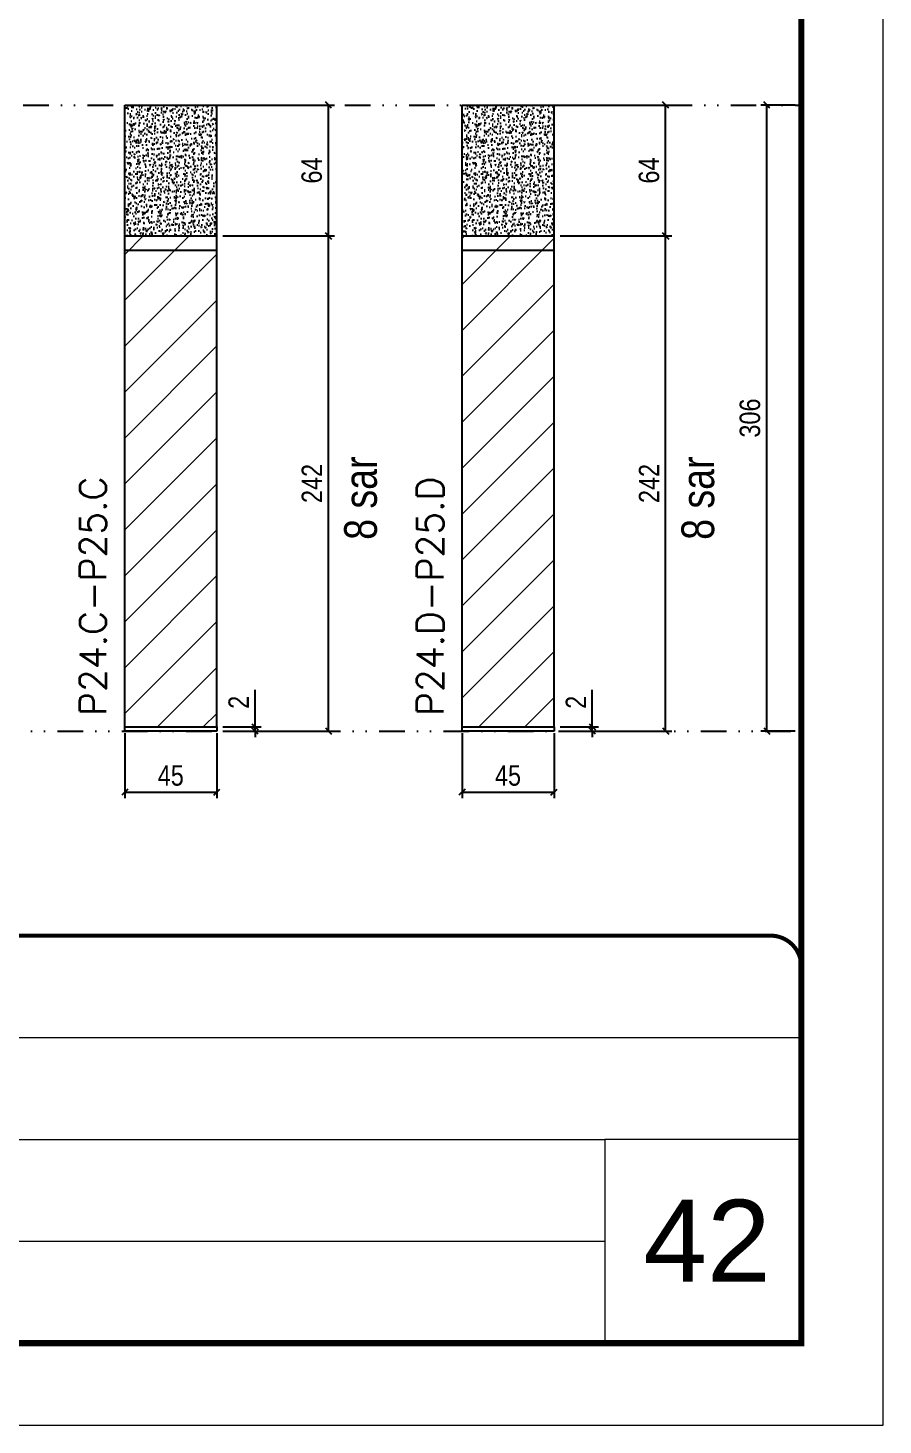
# Model space of a CAD drawing. Extents: x 14400 to 27878, y -21631 to 6985.
# Drawn here: x 17065 to 17483, y -5551 to -4868 of the extents above; entities that cross this region are included whole.
import ezdxf

# ---------------------------------------------------------------- set-up
doc = ezdxf.new("R2010")
doc.units = 0
for name, pattern in [('CONTINUO', [0]), ('DASHED', [0.75, 0.5, -0.25]), ('DIVIDE2', [0.625, 0.25, -0.125, 0, -0.125, 0, -0.125])]:
    doc.linetypes.add(name, pattern=pattern)
for name, color, linetype, lineweight in [('CARIMBO', 255, 'Continuous', 9), ('Folhas', 255, 'Continuous', 9), ('Hachura', 251, 'Continuous', 9), ('SARRAFO DE PRESSAO', 251, 'DASHED', 9), ('Texto Seção', 7, 'Continuous', 15)]:
    doc.layers.add(name, color=color, linetype=linetype, lineweight=lineweight)
for name, color, linetype in [('COTA', 241, 'Continuous'), ('NOMENCLATURA', 7, 'Continuous'), ('Nível', 160, 'Continuous'), ('Painéis', 200, 'Continuous'), ('SARR_2.2x7', 40, 'Continuous')]:
    doc.layers.add(name, color=color, linetype=linetype)
doc.styles.add('ARIAL', font='arial.ttf')
doc.styles.add('ARIAL_NARROW', font='ARIALN.TTF', dxfattribs={"height": 0.2})
doc.styles.add('COTA TECNICA', font='techl___.ttf', dxfattribs={"height": 10})
doc.styles.add('COTA TECNICA-50', font='techl___.ttf', dxfattribs={"height": 10})
doc.styles.add('REGUA-120', font='ROMANS.shx', dxfattribs={"height": 15})
doc.dimstyles.new('COTA PAINEL-50', dxfattribs={"dimtxt": 10, "dimasz": 3, "dimexe": 3, "dimexo": 3, "dimgap": 3, "dimtad": 1, "dimdec": 1, "dimzin": 12, "dimdsep": 46, "dimtxsty": 'COTA TECNICA-50', "dimblk1": 'OBLIQUE', "dimblk2": 'OBLIQUE', "dimsah": 1, "dimcen": 0.9, "dimclrd": 4, "dimclre": 4, "dimclrt": 240, "dimadec": 1, "dimazin": 3, "dimtfac": 1, "dimtdec": 1, "dimtmove": 0, "dimatfit": 3, "dimfxl": 1, "dimtolj": 1, "dimtzin": 12, "dimarcsym": 0})
doc.dimstyles.new('PAINEL', dxfattribs={"dimtxt": 10, "dimasz": 3, "dimexe": 3, "dimexo": 3, "dimgap": 3, "dimtad": 1, "dimdec": 1, "dimzin": 12, "dimdsep": 46, "dimtxsty": 'COTA TECNICA', "dimblk1": 'OBLIQUE', "dimblk2": 'OBLIQUE', "dimsah": 1, "dimcen": 0.9, "dimclrd": 4, "dimclre": 4, "dimclrt": 240, "dimadec": 1, "dimazin": 3, "dimtfac": 1, "dimtdec": 1, "dimtmove": 0, "dimatfit": 3, "dimfxl": 1, "dimtolj": 1, "dimtzin": 12, "dimarcsym": 0})

# ---------------------------------------------------------------- blocks, each defined once
blk = doc.blocks.new('9999999999')
at = {"color": 30, "linetype": 'CONTINUO'}
for p, q in [((98564.56, 34379.64), (99583.98, 34379.64)), ((98564.56, 34329.83), (99487.98, 34329.83)), ((99583.98, 34329.83), (99487.98, 34329.83)), ((99487.98, 34329.83), (99487.98, 34230.21)), ((98564.56, 34280.02), (99487.98, 34280.02))]:
    blk.add_line(p, q, dxfattribs=at)
at = {"color": 30, "linetype": 'CONTINUO', "const_width": 2}
blk.add_lwpolyline([(99583.98, 34230.21), (99583.98, 34414.45, 0.414214), (99568.98, 34429.45), (98228.98, 34429.45, 0.414214), (98213.98, 34414.45), (98213.98, 34245.21, 0.414214), (98228.98, 34230.21), (99583.98, 34230.21)], format="xyb", dxfattribs=at)
at = {"layer": 'Folhas'}
blk.add_lwpolyline([(98138.98, 34190.21), (99623.98, 34190.21), (99623.98, 35240.21), (98138.98, 35240.21)], close=True, dxfattribs=at)
at = {"layer": 'Folhas', "color": 30, "const_width": 3}
blk.add_lwpolyline([(98213.98, 34230.21), (99583.98, 34230.21), (99583.98, 35200.21), (98213.98, 35200.21)], close=True, dxfattribs=at)
blk = doc.blocks.new('_Oblique')
at = {"color": 0, "linetype": 'ByBlock', "lineweight": -2}
blk.add_line((-0.5, -0.5), (0.5, 0.5), dxfattribs=at)
blk = doc.blocks.new('*D2095')
at = {"layer": 'COTA', "color": 4, "lineweight": -2, "transparency": 16777216}
for p, q in [((17440.47, -4905.74), (17423.63, -4905.74)), ((17426.63, -5211.74), (17426.63, -4905.74)), ((17440.47, -5211.74), (17423.63, -5211.74))]:
    blk.add_line(p, q, dxfattribs=at)
at = {"layer": 'Defpoints', "color": 0, "transparency": 16777216}
for p in [(17426.63, -4905.74), (17443.47, -4905.74), (17443.47, -5211.74)]:
    blk.add_point(p, dxfattribs=at)
at = {"layer": 'COTA', "color": 4, "lineweight": -2, "transparency": 16777216, "xscale": 3, "yscale": 3, "zscale": 3}
for p, rotation in [((17426.63, -4905.74), 90), ((17426.63, -5211.74), 270)]:
    blk.add_blockref('_Oblique', p, dxfattribs=dict(at, rotation=rotation))
at = {"layer": 'COTA', "color": 240, "transparency": 16777216, "insert": (17418.41, -5058.74), "char_height": 10, "attachment_point": 5, "rotation": 90, "style": 'COTA TECNICA'}
blk.add_mtext('\\A1;306', dxfattribs=at)
blk = doc.blocks.new('*D2089')
at = {"layer": 'COTA', "color": 4, "lineweight": -2, "transparency": 16777216}
for p, q in [((17112.71, -5212.74), (17112.71, -5244.63)), ((17157.71, -5212.74), (17157.71, -5244.63)), ((17112.71, -5241.63), (17157.71, -5241.63))]:
    blk.add_line(p, q, dxfattribs=at)
at = {"layer": 'Defpoints', "color": 0, "transparency": 16777216}
for p in [(17112.71, -5209.74), (17157.71, -5209.74), (17157.71, -5241.63)]:
    blk.add_point(p, dxfattribs=at)
at = {"layer": 'COTA', "color": 4, "lineweight": -2, "transparency": 16777216, "xscale": 3, "yscale": 3, "zscale": 3, "rotation": 180}
blk.add_blockref('_Oblique', (17112.71, -5241.63), dxfattribs=at)
at = {"layer": 'COTA', "color": 4, "lineweight": -2, "transparency": 16777216, "xscale": 3, "yscale": 3, "zscale": 3}
blk.add_blockref('_Oblique', (17157.71, -5241.63), dxfattribs=at)
at = {"layer": 'COTA', "color": 240, "transparency": 16777216, "insert": (17135.21, -5233.53), "char_height": 10, "attachment_point": 5, "style": 'COTA TECNICA'}
blk.add_mtext('\\A1;45', dxfattribs=at)
blk = doc.blocks.new('*D2090')
at = {"layer": 'COTA', "color": 4, "lineweight": -2, "transparency": 16777216}
for p, q in [((17176.41, -5209.74), (17176.41, -5191.63)), ((17160.71, -5209.74), (17179.41, -5209.74)), ((17176.41, -5211.74), (17176.41, -5209.74)), ((17160.71, -5211.74), (17179.41, -5211.74)), ((17176.41, -5211.74), (17176.41, -5214.74))]:
    blk.add_line(p, q, dxfattribs=at)
at = {"layer": 'Defpoints', "color": 0, "transparency": 16777216}
for p in [(17157.71, -5209.74), (17176.41, -5209.74), (17157.71, -5211.74)]:
    blk.add_point(p, dxfattribs=at)
at = {"layer": 'COTA', "color": 4, "lineweight": -2, "transparency": 16777216, "xscale": 3, "yscale": 3, "zscale": 3}
for p, rotation in [((17176.41, -5209.74), 270), ((17176.41, -5211.74), 90)]:
    blk.add_blockref('_Oblique', p, dxfattribs=dict(at, rotation=rotation))
at = {"layer": 'COTA', "color": 240, "transparency": 16777216, "insert": (17168.41, -5197.69), "char_height": 10, "attachment_point": 5, "rotation": 90, "style": 'COTA TECNICA-50'}
blk.add_mtext('\\A1;2', dxfattribs=at)
blk = doc.blocks.new('*D2091')
at = {"layer": 'COTA', "color": 4, "lineweight": -2, "transparency": 16777216}
for p, q in [((17160.71, -4969.74), (17215.28, -4969.74)), ((17212.28, -5211.74), (17212.28, -4969.74)), ((17160.71, -5211.74), (17215.28, -5211.74))]:
    blk.add_line(p, q, dxfattribs=at)
at = {"layer": 'Defpoints', "color": 0, "transparency": 16777216}
for p in [(17157.71, -4969.74), (17212.28, -4969.74), (17157.71, -5211.74)]:
    blk.add_point(p, dxfattribs=at)
at = {"layer": 'COTA', "color": 4, "lineweight": -2, "transparency": 16777216, "xscale": 3, "yscale": 3, "zscale": 3}
for p, rotation in [((17212.28, -4969.74), 90), ((17212.28, -5211.74), 270)]:
    blk.add_blockref('_Oblique', p, dxfattribs=dict(at, rotation=rotation))
at = {"layer": 'COTA', "color": 240, "transparency": 16777216, "insert": (17204.2, -5090.74), "char_height": 10, "attachment_point": 5, "rotation": 90, "style": 'COTA TECNICA'}
blk.add_mtext('\\A1;242', dxfattribs=at)
blk = doc.blocks.new('*D2092')
at = {"layer": 'COTA', "color": 4, "lineweight": -2, "transparency": 16777216}
for p, q in [((17277.6, -5212.74), (17277.6, -5244.63)), ((17322.6, -5212.74), (17322.6, -5244.63)), ((17277.6, -5241.63), (17322.6, -5241.63))]:
    blk.add_line(p, q, dxfattribs=at)
at = {"layer": 'Defpoints', "color": 0, "transparency": 16777216}
for p in [(17277.6, -5209.74), (17322.6, -5209.74), (17322.6, -5241.63)]:
    blk.add_point(p, dxfattribs=at)
at = {"layer": 'COTA', "color": 4, "lineweight": -2, "transparency": 16777216, "xscale": 3, "yscale": 3, "zscale": 3, "rotation": 180}
blk.add_blockref('_Oblique', (17277.6, -5241.63), dxfattribs=at)
at = {"layer": 'COTA', "color": 4, "lineweight": -2, "transparency": 16777216, "xscale": 3, "yscale": 3, "zscale": 3}
blk.add_blockref('_Oblique', (17322.6, -5241.63), dxfattribs=at)
at = {"layer": 'COTA', "color": 240, "transparency": 16777216, "insert": (17300.1, -5233.53), "char_height": 10, "attachment_point": 5, "style": 'COTA TECNICA'}
blk.add_mtext('\\A1;45', dxfattribs=at)
blk = doc.blocks.new('*D2093')
at = {"layer": 'COTA', "color": 4, "lineweight": -2, "transparency": 16777216}
for p, q in [((17341.3, -5209.74), (17341.3, -5191.63)), ((17325.6, -5209.74), (17344.3, -5209.74)), ((17341.3, -5211.74), (17341.3, -5209.74)), ((17325.6, -5211.74), (17344.3, -5211.74)), ((17341.3, -5211.74), (17341.3, -5214.74))]:
    blk.add_line(p, q, dxfattribs=at)
at = {"layer": 'Defpoints', "color": 0, "transparency": 16777216}
for p in [(17322.6, -5209.74), (17341.3, -5209.74), (17322.6, -5211.74)]:
    blk.add_point(p, dxfattribs=at)
at = {"layer": 'COTA', "color": 4, "lineweight": -2, "transparency": 16777216, "xscale": 3, "yscale": 3, "zscale": 3}
for p, rotation in [((17341.3, -5209.74), 270), ((17341.3, -5211.74), 90)]:
    blk.add_blockref('_Oblique', p, dxfattribs=dict(at, rotation=rotation))
at = {"layer": 'COTA', "color": 240, "transparency": 16777216, "insert": (17333.3, -5197.69), "char_height": 10, "attachment_point": 5, "rotation": 90, "style": 'COTA TECNICA-50'}
blk.add_mtext('\\A1;2', dxfattribs=at)
blk = doc.blocks.new('*D2094')
at = {"layer": 'COTA', "color": 4, "lineweight": -2, "transparency": 16777216}
for p, q in [((17325.6, -4969.74), (17380.17, -4969.74)), ((17377.17, -5211.74), (17377.17, -4969.74)), ((17325.6, -5211.74), (17380.17, -5211.74))]:
    blk.add_line(p, q, dxfattribs=at)
at = {"layer": 'Defpoints', "color": 0, "transparency": 16777216}
for p in [(17322.6, -4969.74), (17377.17, -4969.74), (17322.6, -5211.74)]:
    blk.add_point(p, dxfattribs=at)
at = {"layer": 'COTA', "color": 4, "lineweight": -2, "transparency": 16777216, "xscale": 3, "yscale": 3, "zscale": 3}
for p, rotation in [((17377.17, -4969.74), 90), ((17377.17, -5211.74), 270)]:
    blk.add_blockref('_Oblique', p, dxfattribs=dict(at, rotation=rotation))
at = {"layer": 'COTA', "color": 240, "transparency": 16777216, "insert": (17369.09, -5090.74), "char_height": 10, "attachment_point": 5, "rotation": 90, "style": 'COTA TECNICA'}
blk.add_mtext('\\A1;242', dxfattribs=at)
blk = doc.blocks.new('*D2105')
at = {"layer": 'COTA', "color": 4, "lineweight": -2, "transparency": 16777216}
for p, q in [((17160.71, -4905.74), (17215.28, -4905.74)), ((17212.28, -4969.74), (17212.28, -4905.74)), ((17160.71, -4969.74), (17215.28, -4969.74))]:
    blk.add_line(p, q, dxfattribs=at)
at = {"layer": 'Defpoints', "color": 0, "transparency": 16777216}
for p in [(17157.71, -4905.74), (17212.28, -4905.74), (17157.71, -4969.74)]:
    blk.add_point(p, dxfattribs=at)
at = {"layer": 'COTA', "color": 4, "lineweight": -2, "transparency": 16777216, "xscale": 3, "yscale": 3, "zscale": 3}
for p, rotation in [((17212.28, -4905.74), 90), ((17212.28, -4969.74), 270)]:
    blk.add_blockref('_Oblique', p, dxfattribs=dict(at, rotation=rotation))
at = {"layer": 'COTA', "color": 240, "transparency": 16777216, "insert": (17204.17, -4937.74), "char_height": 10, "attachment_point": 5, "rotation": 90, "style": 'COTA TECNICA'}
blk.add_mtext('\\A1;64', dxfattribs=at)
blk = doc.blocks.new('*D2106')
at = {"layer": 'COTA', "color": 4, "lineweight": -2, "transparency": 16777216}
for p, q in [((17325.6, -4905.74), (17380.17, -4905.74)), ((17377.17, -4969.74), (17377.17, -4905.74)), ((17325.6, -4969.74), (17380.17, -4969.74))]:
    blk.add_line(p, q, dxfattribs=at)
at = {"layer": 'Defpoints', "color": 0, "transparency": 16777216}
for p in [(17322.6, -4905.74), (17377.17, -4905.74), (17322.6, -4969.74)]:
    blk.add_point(p, dxfattribs=at)
at = {"layer": 'COTA', "color": 4, "lineweight": -2, "transparency": 16777216, "xscale": 3, "yscale": 3, "zscale": 3}
for p, rotation in [((17377.17, -4905.74), 90), ((17377.17, -4969.74), 270)]:
    blk.add_blockref('_Oblique', p, dxfattribs=dict(at, rotation=rotation))
at = {"layer": 'COTA', "color": 240, "transparency": 16777216, "insert": (17369.06, -4937.74), "char_height": 10, "attachment_point": 5, "rotation": 90, "style": 'COTA TECNICA'}
blk.add_mtext('\\A1;64', dxfattribs=at)

msp = doc.modelspace()

# ---------------------------------------------------------------- hatches: boundary and pattern name
at = {"layer": 'COTA', "linetype": 'ByBlock'}
h = msp.add_hatch(dxfattribs=at)
h.set_pattern_fill('AR-CONC', color=256, scale=0.03)
h.set_pattern_definition([(50, (-163.724, 23), (5.4655401, -0.4781726), [0.5715, -6.2865]), (355, (-163.724, 23), (-1.0573026, 5.7317054), [0.4572, -5.0292175]), (100.451445, (-163.2684, 22.96), (4.4082374, 5.2535326), [0.4857003, -5.3427073]), (46.1842, (-163.724, 24.524), (8.1323712, -1.2612698), [0.85725, -9.42975]), (96.63556, (-163.046, 24.419), (7.122124, 7.4227837), [0.7285507, -8.0140682]), (351.18415, (-163.724, 24.524), (7.122124, 7.4227837), [0.685799, -7.543792]), (21, (-162.962, 24.143), (4.5484317, -3.067956), [0.5715, -6.2865]), (326, (-162.962, 24.143), (1.8540609, 5.525639), [0.4572, -5.0292]), (71.451445, (-162.583, 23.8873), (6.4024926, 2.457683), [0.4857003, -5.3426981]), (37.5, (-163.7238, 23), (0.0926581, 2.53665117), [0, -4.96824, 0, -5.1054, 0, -5.04825]), (7.5, (-163.7238, 23), (2.00458988, 3.00541724), [0, -2.91084, 0, -4.85394, 0, -1.92405]), (327.5, (-165.423, 23), (4.06771786, -0.17186232), [0, -1.905, 0, -5.9436, 0, -7.8867]), (317.5, (-166.185, 23), (4.44387544, 0.7627947), [0, -2.4765, 0, -3.94716, 0, -5.6007])])
h.paths.add_polyline_path([(17157.709, -4905.741), (17112.709, -4905.741), (17112.709, -4969.741), (17157.709, -4969.741)])
h = msp.add_hatch(dxfattribs=at)
h.set_pattern_fill('AR-CONC', color=256, scale=0.03)
h.set_pattern_definition([(50, (5.1673, 23), (5.4655401, -0.4781726), [0.5715, -6.2865]), (355, (5.167, 23), (-1.0573026, 5.7317054), [0.4572, -5.0292175]), (100.451445, (5.6227, 22.96), (4.4082374, 5.2535326), [0.4857003, -5.3427073]), (46.1842, (5.167, 24.524), (8.1323712, -1.2612698), [0.85725, -9.42975]), (96.63556, (5.845, 24.419), (7.122124, 7.4227837), [0.7285507, -8.0140682]), (351.18415, (5.167, 24.524), (7.122124, 7.4227837), [0.685799, -7.543792]), (21, (5.9293, 24.143), (4.5484317, -3.067956), [0.5715, -6.2865]), (326, (5.929, 24.143), (1.8540609, 5.525639), [0.4572, -5.0292]), (71.451445, (6.3083, 23.8873), (6.4024926, 2.457683), [0.4857003, -5.3426981]), (37.5, (5.1673, 23), (0.0926581, 2.53665117), [0, -4.96824, 0, -5.1054, 0, -5.04825]), (7.5, (5.1673, 23), (2.00458988, 3.00541724), [0, -2.91084, 0, -4.85394, 0, -1.92405]), (327.5, (3.468, 23), (4.06771786, -0.17186232), [0, -1.905, 0, -5.9436, 0, -7.8867]), (317.5, (2.706, 23), (4.44387544, 0.7627947), [0, -2.4765, 0, -3.94716, 0, -5.6007])])
h.paths.add_polyline_path([(17322.6, -4905.741), (17277.6, -4905.741), (17277.6, -4969.741), (17322.6, -4969.741)])
at = {"layer": 'Hachura'}
h = msp.add_hatch(dxfattribs=at)
h.set_pattern_fill('ANSI31', color=256, scale=5)
h.paths.add_polyline_path([(16574.07, -4969.741), (16478.07, -4969.741), (16478.07, -5087.741), (16574.07, -5087.741)])
h.paths.add_polyline_path([(16574.07, -5087.741), (16478.07, -5087.741), (16478.07, -5209.741), (16574.07, -5209.741)])
h.paths.add_polyline_path([(16788.499, -5087.741), (16692.499, -5087.741), (16692.499, -5209.741), (16788.499, -5209.741)])
h.paths.add_polyline_path([(16788.499, -4969.741), (16756.499, -4969.741), (16756.499, -4921.741), (16695.999, -4921.741), (16695.999, -4969.741), (16692.499, -4969.741), (16692.499, -5087.741), (16788.499, -5087.741)])
h.paths.add_polyline_path([(17004.634, -4969.741), (17001.134, -4969.741), (17001.134, -4919.741), (16912.134, -4919.741), (16912.134, -4969.741), (16908.634, -4969.741), (16908.634, -5087.741), (17004.634, -5087.741)])
h.paths.add_polyline_path([(17004.634, -5087.741), (16908.634, -5087.741), (16908.634, -5209.741), (17004.634, -5209.741)])
h.paths.add_polyline_path([(17157.709, -4969.741), (17112.709, -4969.741), (17112.709, -5209.741), (17157.709, -5209.741)])
h.paths.add_polyline_path([(17322.6, -4969.741), (17277.6, -4969.741), (17277.6, -5209.741), (17322.6, -5209.741)])

# ---------------------------------------------------------------- linework, layer by layer
at = {"layer": 'COTA', "linetype": 'ByBlock'}
for p, q in [((17112.709, -4905.741), (17157.709, -4905.741)), ((17112.709, -4969.741), (17112.709, -4905.741)), ((17157.709, -4969.741), (17157.709, -4905.741)), ((17277.6, -4905.741), (17322.6, -4905.741)), ((17277.6, -4969.741), (17277.6, -4905.741)), ((17322.6, -4969.741), (17322.6, -4905.741))]:
    msp.add_line(p, q, dxfattribs=at)
at = {"layer": 'Nível', "color": 4, "linetype": 'DIVIDE2', "ltscale": 50}
for p, q in [((16465.505, -4905.741), (17443.467, -4905.741)), ((16073.467, -5211.741), (17443.467, -5211.741))]:
    msp.add_line(p, q, dxfattribs=at)
at = {"layer": 'Painéis'}
for p, q in [((17112.709, -5209.741), (17112.709, -4968.978)), ((17112.709, -4969.741), (17157.709, -4969.741)), ((17157.709, -5209.741), (17157.709, -4969.741)), ((17277.6, -5209.741), (17277.6, -4968.978)), ((17277.6, -4969.741), (17322.6, -4969.741)), ((17322.6, -5209.741), (17322.6, -4969.741)), ((17112.709, -5209.741), (17157.709, -5209.741)), ((17112.709, -5209.741), (17157.709, -5209.741)), ((17112.709, -5211.741), (17112.709, -5209.741)), ((17157.709, -5209.741), (17157.709, -5211.741)), ((17277.6, -5209.741), (17322.6, -5209.741)), ((17277.6, -5209.741), (17322.6, -5209.741)), ((17277.6, -5211.741), (17277.6, -5209.741)), ((17322.6, -5209.741), (17322.6, -5211.741)), ((17157.709, -5211.741), (17112.709, -5211.741)), ((17322.6, -5211.741), (17277.6, -5211.741))]:
    msp.add_line(p, q, dxfattribs=at)
at = {"layer": 'SARR_2.2x7'}
for p, q in [((17112.709, -4976.741), (17157.709, -4976.741)), ((17277.6, -4976.741), (17322.6, -4976.741))]:
    msp.add_line(p, q, dxfattribs=at)

# ---------------------------------------------------------------- block references
at = {"layer": 'SARRAFO DE PRESSAO', "color": 6, "linetype": 'ByBlock'}
msp.add_blockref('9999999999', (-82140.511, -39741.229), dxfattribs=at)

# ---------------------------------------------------------------- texts
at = {"layer": 'CARIMBO', "style": 'ARIAL'}
msp.add_text('42', height=40, dxfattribs=at).set_placement((17366.328, -5480.88))
at = {"layer": 'NOMENCLATURA', "style": 'ARIAL_NARROW'}
for p in [(17235.99, -5118.278), (17400.881, -5118.278)]:
    msp.add_text('8 sar', height=16, rotation=90, dxfattribs=at).set_placement(p)
at = {"layer": 'Texto Seção', "char_height": 13, "width": 285.32988, "attachment_point": 7, "rotation": 90, "style": 'REGUA-120'}
for s, insert in [('P24.C-P25.C', (17103.668, -5204.329)), ('P24.D-P25.D', (17268.559, -5204.329))]:
    msp.add_mtext(s, dxfattribs=dict(at, insert=insert))

# ---------------------------------------------------------------- dimensions: what is measured, and where the dimension line sits
at = {"layer": 'COTA'}
for base, p1, p2, picture, middle in [((17212.275, -4905.741), (17157.709, -4969.741), (17157.709, -4905.741), '*D2105', (17204.173, -4937.741)), ((17377.166, -4905.741), (17322.6, -4969.741), (17322.6, -4905.741), '*D2106', (17369.064, -4937.741)), ((17426.632, -4905.741), (17443.467, -5211.741), (17443.467, -4905.741), '*D2095', (17418.413, -5058.741))]:
    dim = msp.add_linear_dim(base=base, p1=p1, p2=p2, angle=90, dimstyle='PAINEL', dxfattribs=at)
    dim.commit()
    dim.dimension.update_dxf_attribs({"geometry": picture, "text_midpoint": middle})
for base, p1, p2, picture, middle in [((17212.275, -4969.741), (17157.709, -5211.741), (17157.709, -4969.741), '*D2091', (17204.202, -5090.741)), ((17377.166, -4969.741), (17322.6, -5211.741), (17322.6, -4969.741), '*D2094', (17369.093, -5090.741))]:
    dim = msp.add_linear_dim(base=base, p1=p1, p2=p2, angle=90, dimstyle='PAINEL', override={"dimarcsym": 2}, dxfattribs=at)
    dim.commit()
    dim.dimension.update_dxf_attribs({"geometry": picture, "text_midpoint": middle})
for base, p1, p2, picture, middle in [((17176.41, -5209.741), (17157.709, -5211.741), (17157.709, -5209.741), '*D2090', (17176.41, -5197.685)), ((17341.301, -5209.741), (17322.6, -5211.741), (17322.6, -5209.741), '*D2093', (17341.301, -5197.685))]:
    dim = msp.add_linear_dim(base=base, p1=p1, p2=p2, angle=90, dimstyle='COTA PAINEL-50', dxfattribs=at)
    dim.commit()
    dim.dimension.update_dxf_attribs({"geometry": picture, "text_midpoint": middle, "dimtype": 160})
for base, p1, p2, picture, middle in [((17157.709, -5241.635), (17112.709, -5209.741), (17157.709, -5209.741), '*D2089', (17135.209, -5233.525)), ((17322.6, -5241.635), (17277.6, -5209.741), (17322.6, -5209.741), '*D2092', (17300.1, -5233.525))]:
    dim = msp.add_linear_dim(base=base, p1=p1, p2=p2, dimstyle='PAINEL', override={"dimarcsym": 2}, dxfattribs=at)
    dim.commit()
    dim.dimension.update_dxf_attribs({"geometry": picture, "text_midpoint": middle})

doc.saveas('drawing.dxf')
